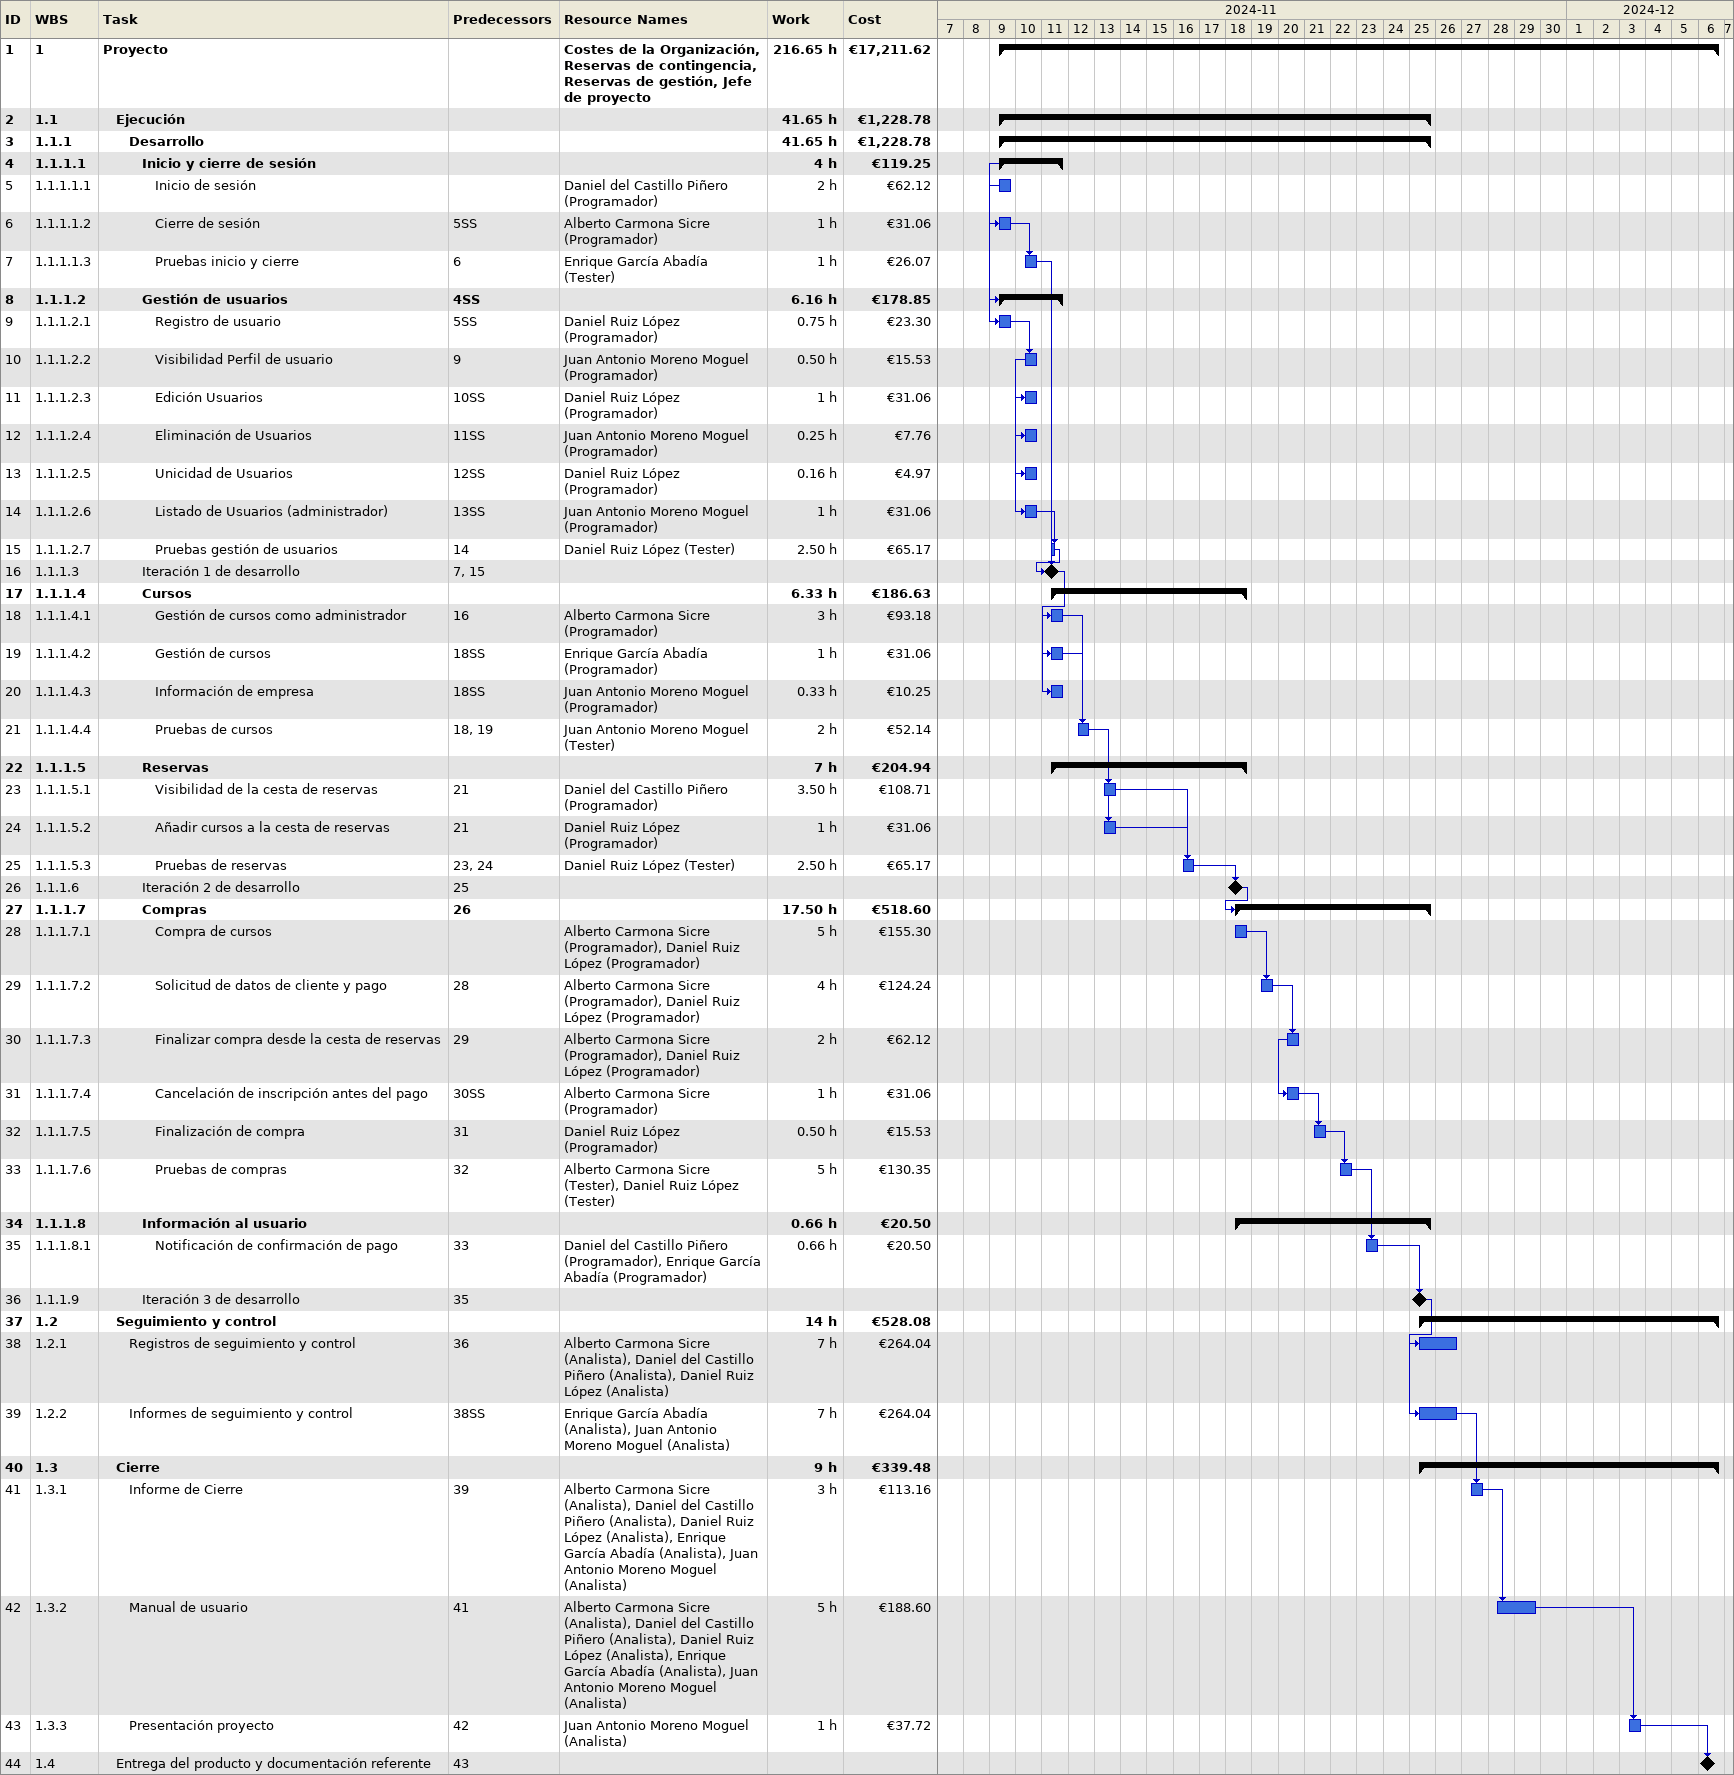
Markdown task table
| ID | WBS | Task | Start | Finish | Predecessors | Resources | Work (h) | Cost (€) |
|---|---|---|---|---|---|---|---|---|
| 1 | 1 | **Proyecto** | 2024-11-09 | 2024-12-06 |  | Costes de la Organización, Reservas de contingencia, Reservas de gestión, Jefe de proyecto | 216.65 | 17211.62 |
| 2 | 1.1 | **Ejecución** | 2024-11-09 | 2024-11-25 |  |  | 41.65 | 1228.78 |
| 3 | 1.1.1 | **Desarrollo** | 2024-11-09 | 2024-11-25 |  |  | 41.65 | 1228.78 |
| 4 | 1.1.1.1 | **Inicio y cierre de sesión** | 2024-11-09 | 2024-11-11 |  |  | 4 | 119.25 |
| 5 | 1.1.1.1.1 | Inicio de sesión | 2024-11-09 | 2024-11-09 |  | Daniel del Castillo Piñero (Programador) | 2 | 62.12 |
| 6 | 1.1.1.1.2 | Cierre de sesión | 2024-11-09 | 2024-11-09 | 5SS | Alberto Carmona Sicre (Programador) | 1 | 31.06 |
| 7 | 1.1.1.1.3 | Pruebas inicio y cierre | 2024-11-10 | 2024-11-10 | 6 | Enrique García Abadía (Tester) | 1 | 26.07 |
| 8 | 1.1.1.2 | **Gestión de usuarios** | 2024-11-09 | 2024-11-11 | 4SS |  | 6.16 | 178.85 |
| 9 | 1.1.1.2.1 | Registro de usuario | 2024-11-09 | 2024-11-09 | 5SS | Daniel Ruiz López (Programador) | 0.75 | 23.30 |
| 10 | 1.1.1.2.2 | Visibilidad Perfil de usuario | 2024-11-10 | 2024-11-10 | 9 | Juan Antonio Moreno Moguel (Programador) | 0.50 | 15.53 |
| 11 | 1.1.1.2.3 | Edición Usuarios | 2024-11-10 | 2024-11-10 | 10SS | Daniel Ruiz López (Programador) | 1 | 31.06 |
| 12 | 1.1.1.2.4 | Eliminación de Usuarios | 2024-11-10 | 2024-11-10 | 11SS | Juan Antonio Moreno Moguel (Programador) | 0.25 | 7.76 |
| 13 | 1.1.1.2.5 | Unicidad de Usuarios | 2024-11-10 | 2024-11-10 | 12SS | Daniel Ruiz López (Programador) | 0.16 | 4.97 |
| 14 | 1.1.1.2.6 | Listado de Usuarios (administrador) | 2024-11-10 | 2024-11-10 | 13SS | Juan Antonio Moreno Moguel (Programador) | 1 | 31.06 |
| 15 | 1.1.1.2.7 | Pruebas gestión de usuarios | 2024-11-11 | 2024-11-11 | 14 | Daniel Ruiz López (Tester) | 2.50 | 65.17 |
| 16 | 1.1.1.3 | Iteración 1 de desarrollo (milestone) | 2024-11-11 | 2024-11-11 | 7, 15 |  |  |  |
| 17 | 1.1.1.4 | **Cursos** | 2024-11-11 | 2024-11-18 |  |  | 6.33 | 186.63 |
| 18 | 1.1.1.4.1 | Gestión de cursos como administrador | 2024-11-11 | 2024-11-11 | 16 | Alberto Carmona Sicre (Programador) | 3 | 93.18 |
| 19 | 1.1.1.4.2 | Gestión de cursos | 2024-11-11 | 2024-11-11 | 18SS | Enrique García Abadía (Programador) | 1 | 31.06 |
| 20 | 1.1.1.4.3 | Información de empresa | 2024-11-11 | 2024-11-11 | 18SS | Juan Antonio Moreno Moguel (Programador) | 0.33 | 10.25 |
| 21 | 1.1.1.4.4 | Pruebas de cursos | 2024-11-12 | 2024-11-12 | 18, 19 | Juan Antonio Moreno Moguel (Tester) | 2 | 52.14 |
| 22 | 1.1.1.5 | **Reservas** | 2024-11-11 | 2024-11-18 |  |  | 7 | 204.94 |
| 23 | 1.1.1.5.1 | Visibilidad de la cesta de reservas | 2024-11-13 | 2024-11-13 | 21 | Daniel del Castillo Piñero (Programador) | 3.50 | 108.71 |
| 24 | 1.1.1.5.2 | Añadir cursos a la cesta de reservas | 2024-11-13 | 2024-11-13 | 21 | Daniel Ruiz López (Programador) | 1 | 31.06 |
| 25 | 1.1.1.5.3 | Pruebas de reservas | 2024-11-16 | 2024-11-16 | 23, 24 | Daniel Ruiz López (Tester) | 2.50 | 65.17 |
| 26 | 1.1.1.6 | Iteración 2 de desarrollo (milestone) | 2024-11-18 | 2024-11-18 | 25 |  |  |  |
| 27 | 1.1.1.7 | **Compras** | 2024-11-18 | 2024-11-25 | 26 |  | 17.50 | 518.60 |
| 28 | 1.1.1.7.1 | Compra de cursos | 2024-11-18 | 2024-11-18 |  | Alberto Carmona Sicre (Programador), Daniel Ruiz López (Programador) | 5 | 155.30 |
| 29 | 1.1.1.7.2 | Solicitud de datos de cliente y pago | 2024-11-19 | 2024-11-19 | 28 | Alberto Carmona Sicre (Programador), Daniel Ruiz López (Programador) | 4 | 124.24 |
| 30 | 1.1.1.7.3 | Finalizar compra desde la cesta de reservas | 2024-11-20 | 2024-11-20 | 29 | Alberto Carmona Sicre (Programador), Daniel Ruiz López (Programador) | 2 | 62.12 |
| 31 | 1.1.1.7.4 | Cancelación de inscripción antes del pago | 2024-11-20 | 2024-11-20 | 30SS | Alberto Carmona Sicre (Programador) | 1 | 31.06 |
| 32 | 1.1.1.7.5 | Finalización de compra | 2024-11-21 | 2024-11-21 | 31 | Daniel Ruiz López (Programador) | 0.50 | 15.53 |
| 33 | 1.1.1.7.6 | Pruebas de compras | 2024-11-22 | 2024-11-22 | 32 | Alberto Carmona Sicre (Tester), Daniel Ruiz López (Tester) | 5 | 130.35 |
| 34 | 1.1.1.8 | **Información al usuario** | 2024-11-18 | 2024-11-25 |  |  | 0.66 | 20.50 |
| 35 | 1.1.1.8.1 | Notificación de confirmación de pago | 2024-11-23 | 2024-11-23 | 33 | Daniel del Castillo Piñero (Programador), Enrique García Abadía (Programador) | 0.66 | 20.50 |
| 36 | 1.1.1.9 | Iteración 3 de desarrollo (milestone) | 2024-11-25 | 2024-11-25 | 35 |  |  |  |
| 37 | 1.2 | **Seguimiento y control** | 2024-11-25 | 2024-12-06 |  |  | 14 | 528.08 |
| 38 | 1.2.1 | Registros de seguimiento y control | 2024-11-25 | 2024-11-26 | 36 | Alberto Carmona Sicre (Analista), Daniel del Castillo Piñero (Analista), Daniel Ruiz López (Analista) | 7 | 264.04 |
| 39 | 1.2.2 | Informes de seguimiento y control | 2024-11-25 | 2024-11-26 | 38SS | Enrique García Abadía (Analista), Juan Antonio Moreno Moguel (Analista) | 7 | 264.04 |
| 40 | 1.3 | **Cierre** | 2024-11-25 | 2024-12-06 |  |  | 9 | 339.48 |
| 41 | 1.3.1 | Informe de Cierre | 2024-11-27 | 2024-11-27 | 39 | Alberto Carmona Sicre (Analista), Daniel del Castillo Piñero (Analista), Daniel Ruiz López (Analista), Enrique García Abadía (Analista), Juan Antonio Moreno Moguel (Analista) | 3 | 113.16 |
| 42 | 1.3.2 | Manual de usuario | 2024-11-28 | 2024-11-29 | 41 | Alberto Carmona Sicre (Analista), Daniel del Castillo Piñero (Analista), Daniel Ruiz López (Analista), Enrique García Abadía (Analista), Juan Antonio Moreno Moguel (Analista) | 5 | 188.60 |
| 43 | 1.3.3 | Presentación proyecto | 2024-12-03 | 2024-12-03 | 42 | Juan Antonio Moreno Moguel (Analista) | 1 | 37.72 |
| 44 | 1.4 | Entrega del producto y documentación referente (milestone) | 2024-12-06 | 2024-12-06 | 43 |  |  |  |
